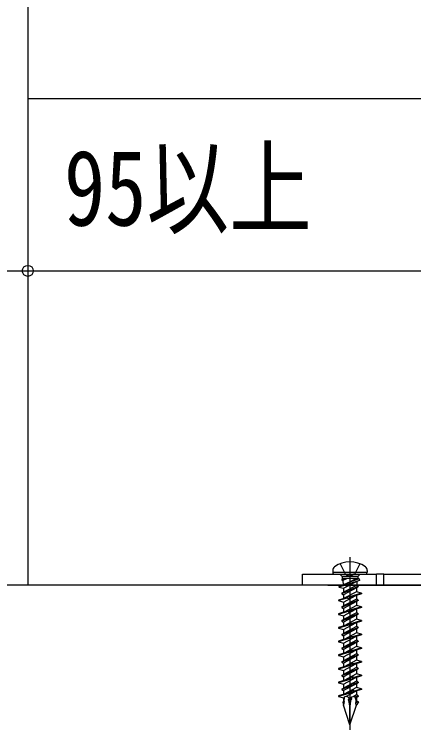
# Model space of a CAD drawing. Units: millimetres, scale not verified. Extents: x -1050 to 1050, y -1566 to 1557.
# Drawn here: x 640 to 732.8, y -1308.1 to -1141.9 of the extents above; entities that cross this region are included whole.
import ezdxf
from ezdxf.enums import TextEntityAlignment as Align

# ---------------------------------------------------------------- set-up
doc = ezdxf.new("R2010")
doc.units = ezdxf.units.MM
doc.header["$LTSCALE"] = 8
for name, color, linetype in [('0-3_YKK_12', 2, 'Continuous'), ('0-4_YKK_13', 4, 'Continuous'), ('0-6_YKK_D', 6, 'Continuous'), ('0-8_YSS_K', 3, 'Continuous')]:
    doc.layers.add(name, color=color, linetype=linetype)
doc.styles.add('ＭＳ ゴシック', font='')
doc.styles.get('ＭＳ ゴシック').set_extended_font_data('MS Gothic')

msp = doc.modelspace()

# ---------------------------------------------------------------- linework, layer by layer
at = {"layer": '0-3_YKK_12'}
for p, q in [((643.117, -1024.47), (643.117, -1192.97)), ((740.513, -1161.47), (643.117, -1161.47)), ((643.117, -1200.97), (643.117, -1274.47))]:
    msp.add_line(p, q, dxfattribs=at)
at = {"layer": '0-4_YKK_13'}
for p, q in [((717.967, -1267.993), (717.967, -1308.066)), ((715.667, -1269.521), (716.822, -1271.858)), ((720.267, -1269.521), (719.112, -1271.858)), ((713.967, -1271.046), (713.967, -1271.47)), ((717.967, -1269.97), (717.967, -1276.47)), ((721.967, -1271.046), (721.967, -1271.47)), ((711.382, -1271.97), (712.796, -1271.97)), ((712.796, -1271.97), (724.101, -1271.97)), ((713.967, -1271.47), (721.967, -1271.47)), ((714.467, -1271.97), (721.467, -1271.97)), ((716.127, -1272.47), (715.627, -1271.97)), ((716.794, -1273.021), (716.1, -1273.315)), ((716.576, -1272.97), (716.102, -1273.176)), ((716.127, -1272.47), (716.127, -1272.97)), ((719.918, -1272.97), (716.127, -1272.97)), ((716.507, -1272.97), (716.296, -1273.064)), ((717.302, -1272.97), (716.323, -1273.443)), ((716.794, -1272.97), (716.794, -1273.021)), ((716.794, -1273.021), (717.022, -1273.106)), ((717.022, -1273.106), (716.962, -1272.97)), ((719.515, -1272.97), (717.071, -1274.143)), ((720.123, -1273.033), (717.276, -1274.062)), ((719.807, -1272.47), (719.807, -1272.97)), ((720.123, -1273.033), (719.89, -1272.97)), ((720.123, -1273.033), (720.207, -1273.436)), ((724.101, -1274.47), (724.101, -1271.97)), ((725.833, -1271.97), (724.101, -1271.97)), ((711.382, -1274.47), (706.967, -1274.47)), ((712.796, -1274.47), (711.382, -1274.47)), ((712.796, -1274.47), (724.101, -1274.47)), ((716.854, -1274.49), (715.415, -1274.942)), ((715.462, -1274.717), (715.415, -1274.942)), ((716.996, -1274.163), (715.462, -1274.717)), ((716.102, -1273.176), (716.1, -1273.315)), ((716.1, -1273.315), (716.323, -1273.443)), ((716.102, -1273.176), (716.296, -1273.064)), ((716.323, -1273.443), (716.389, -1274.382)), ((716.447, -1275.219), (719.46, -1273.671)), ((716.854, -1274.49), (716.996, -1274.163)), ((717.23, -1274.816), (716.854, -1274.49)), ((717.071, -1274.143), (716.996, -1274.163)), ((717.071, -1274.143), (717.23, -1274.816)), ((717.243, -1274.06), (717.236, -1274.813)), ((717.236, -1274.813), (717.585, -1274.261)), ((717.276, -1274.062), (717.243, -1274.06)), ((717.585, -1274.261), (717.276, -1274.062)), ((720.207, -1273.436), (717.585, -1274.261)), ((719.599, -1273.627), (719.532, -1274.592)), ((724.101, -1274.47), (725.833, -1274.47)), ((725.833, -1274.47), (739.967, -1274.47)), ((715.415, -1274.942), (716.447, -1275.219)), ((717.278, -1275.869), (716.067, -1276.376)), ((717.282, -1275.968), (716.067, -1276.476)), ((716.067, -1276.376), (716.467, -1276.145)), ((719.467, -1275.117), (716.467, -1276.707)), ((716.467, -1275.224), (716.467, -1276.145)), ((719.467, -1276.037), (716.618, -1277.548)), ((717.278, -1275.869), (717.663, -1275.511)), ((717.282, -1275.968), (717.278, -1275.869)), ((717.686, -1276.061), (717.282, -1275.968)), ((717.663, -1275.511), (717.686, -1276.061)), ((717.663, -1275.511), (718.065, -1275.54)), ((718.069, -1275.638), (717.686, -1276.061)), ((719.867, -1274.786), (718.065, -1275.54)), ((718.065, -1275.54), (718.069, -1275.638)), ((719.867, -1274.886), (718.069, -1275.638)), ((720.637, -1276.351), (718.13, -1277.097)), ((719.467, -1275.117), (719.467, -1276.037)), ((720.637, -1276.351), (719.467, -1276.037)), ((720.637, -1276.351), (720.637, -1276.501)), ((717.339, -1277.333), (715.297, -1277.941)), ((717.345, -1277.481), (715.297, -1278.091)), ((716.467, -1276.707), (716.467, -1277.592)), ((716.467, -1278.404), (719.317, -1276.894)), ((717.339, -1277.333), (717.724, -1276.961)), ((717.345, -1277.481), (717.339, -1277.333)), ((717.756, -1277.721), (717.345, -1277.481)), ((717.724, -1276.961), (717.756, -1277.721)), ((717.724, -1276.961), (718.13, -1277.097)), ((718.136, -1277.246), (717.756, -1277.721)), ((718.13, -1277.097), (718.136, -1277.246)), ((720.637, -1276.501), (718.136, -1277.246)), ((719.867, -1277.966), (718.196, -1278.665)), ((719.467, -1276.849), (719.467, -1277.735)), ((717.409, -1278.994), (716.067, -1279.556)), ((717.413, -1279.093), (716.067, -1279.656)), ((716.067, -1279.556), (716.467, -1279.325)), ((719.467, -1278.297), (716.467, -1279.887)), ((719.467, -1279.217), (716.618, -1280.728)), ((717.409, -1278.994), (717.794, -1278.622)), ((717.413, -1279.093), (717.409, -1278.994)), ((717.817, -1279.172), (717.413, -1279.093)), ((717.794, -1278.622), (717.817, -1279.172)), ((717.794, -1278.622), (718.196, -1278.665)), ((718.2, -1278.763), (717.817, -1279.172)), ((718.196, -1278.665), (718.2, -1278.763)), ((719.867, -1278.066), (718.2, -1278.763)), ((720.637, -1279.531), (718.262, -1280.238)), ((720.637, -1279.681), (718.268, -1280.386)), ((719.467, -1278.297), (719.467, -1279.217)), ((720.637, -1279.531), (719.467, -1279.217)), ((720.637, -1279.531), (720.637, -1279.681)), ((717.471, -1280.474), (715.297, -1281.121)), ((717.478, -1280.622), (715.297, -1281.271)), ((716.467, -1279.887), (716.467, -1280.772)), ((716.467, -1281.584), (719.317, -1280.074)), ((717.471, -1280.474), (717.855, -1280.072)), ((717.478, -1280.622), (717.471, -1280.474)), ((717.887, -1280.832), (717.478, -1280.622)), ((717.855, -1280.072), (717.887, -1280.832)), ((717.855, -1280.072), (718.262, -1280.238)), ((718.268, -1280.386), (717.887, -1280.832)), ((718.262, -1280.238), (718.268, -1280.386)), ((719.867, -1281.146), (718.327, -1281.79)), ((719.867, -1281.246), (718.331, -1281.889)), ((719.467, -1280.029), (719.467, -1280.915)), ((717.54, -1282.119), (716.067, -1282.736)), ((717.545, -1282.218), (716.067, -1282.836)), ((716.067, -1282.736), (716.467, -1282.505)), ((719.467, -1281.477), (716.467, -1283.067)), ((719.467, -1282.397), (716.618, -1283.908)), ((717.54, -1282.119), (717.925, -1281.733)), ((717.545, -1282.218), (717.54, -1282.119)), ((717.948, -1282.282), (717.545, -1282.218)), ((717.925, -1281.733), (717.948, -1282.282)), ((717.925, -1281.733), (718.327, -1281.79)), ((718.331, -1281.889), (717.948, -1282.282)), ((718.327, -1281.79), (718.331, -1281.889)), ((720.637, -1282.711), (718.394, -1283.379)), ((720.637, -1282.861), (718.4, -1283.527)), ((719.467, -1281.477), (719.467, -1282.397)), ((720.637, -1282.711), (719.467, -1282.397)), ((720.637, -1282.711), (720.637, -1282.861)), ((717.603, -1283.614), (715.297, -1284.301)), ((717.61, -1283.762), (715.297, -1284.451)), ((716.467, -1283.067), (716.467, -1283.952)), ((716.467, -1284.764), (719.317, -1283.254)), ((719.467, -1284.657), (716.467, -1286.247)), ((717.603, -1283.614), (717.985, -1283.183)), ((717.61, -1283.762), (717.603, -1283.614)), ((718.017, -1283.943), (717.61, -1283.762)), ((717.985, -1283.183), (718.017, -1283.943)), ((717.985, -1283.183), (718.394, -1283.379)), ((718.4, -1283.527), (718.017, -1283.943)), ((718.394, -1283.379), (718.4, -1283.527)), ((719.867, -1284.326), (718.459, -1284.915)), ((719.867, -1284.426), (718.463, -1285.014)), ((719.467, -1283.209), (719.467, -1284.095)), ((719.467, -1284.657), (719.467, -1285.577)), ((717.672, -1285.245), (716.067, -1285.916)), ((717.676, -1285.343), (716.067, -1286.016)), ((716.067, -1285.916), (716.467, -1285.685)), ((716.467, -1286.247), (716.467, -1287.132)), ((719.467, -1285.577), (716.618, -1287.088)), ((717.672, -1285.245), (718.055, -1284.843)), ((717.676, -1285.343), (717.672, -1285.245)), ((718.078, -1285.393), (717.676, -1285.343)), ((717.735, -1286.755), (718.116, -1286.293)), ((718.055, -1284.843), (718.078, -1285.393)), ((718.055, -1284.843), (718.459, -1284.915)), ((718.463, -1285.014), (718.078, -1285.393)), ((718.116, -1286.293), (718.148, -1287.054)), ((718.116, -1286.293), (718.526, -1286.519)), ((718.459, -1284.915), (718.463, -1285.014)), ((720.637, -1285.891), (718.526, -1286.519)), ((720.637, -1286.041), (718.532, -1286.668)), ((720.637, -1285.891), (719.467, -1285.577)), ((720.637, -1285.891), (720.637, -1286.041)), ((717.735, -1286.755), (715.297, -1287.481)), ((717.742, -1286.903), (715.297, -1287.631)), ((716.467, -1287.944), (719.317, -1286.434)), ((719.467, -1287.837), (716.467, -1289.427)), ((717.742, -1286.903), (717.735, -1286.755)), ((718.148, -1287.054), (717.742, -1286.903)), ((717.803, -1288.37), (718.186, -1287.954)), ((718.532, -1286.668), (718.148, -1287.054)), ((718.186, -1287.954), (718.209, -1288.504)), ((718.186, -1287.954), (718.59, -1288.04)), ((718.526, -1286.519), (718.532, -1286.668)), ((719.867, -1287.506), (718.59, -1288.04)), ((719.867, -1287.606), (718.594, -1288.139)), ((719.467, -1286.389), (719.467, -1287.275)), ((719.467, -1287.837), (719.467, -1288.757)), ((717.803, -1288.37), (716.067, -1289.096)), ((717.807, -1288.468), (716.067, -1289.196)), ((716.067, -1289.096), (716.467, -1288.865)), ((716.467, -1289.427), (716.467, -1290.312)), ((716.467, -1291.124), (719.317, -1289.614)), ((719.467, -1288.757), (716.618, -1290.268)), ((717.807, -1288.468), (717.803, -1288.37)), ((718.209, -1288.504), (717.807, -1288.468)), ((717.867, -1289.896), (718.247, -1289.404)), ((718.594, -1288.139), (718.209, -1288.504)), ((718.247, -1289.404), (718.279, -1290.164)), ((718.247, -1289.404), (718.658, -1289.66)), ((718.59, -1288.04), (718.594, -1288.139)), ((720.637, -1289.071), (718.658, -1289.66)), ((718.658, -1289.66), (718.664, -1289.808)), ((720.637, -1289.221), (718.664, -1289.808)), ((720.637, -1289.071), (719.467, -1288.757)), ((719.467, -1289.569), (719.467, -1290.455)), ((720.637, -1289.071), (720.637, -1289.221)), ((717.867, -1289.896), (715.297, -1290.661)), ((717.874, -1290.044), (715.297, -1290.811)), ((719.467, -1291.017), (716.467, -1292.607)), ((717.874, -1290.044), (717.867, -1289.896)), ((718.279, -1290.164), (717.874, -1290.044)), ((717.934, -1291.495), (718.317, -1291.065)), ((718.664, -1289.808), (718.279, -1290.164)), ((718.317, -1291.065), (718.34, -1291.614)), ((718.317, -1291.065), (718.721, -1291.165)), ((718.725, -1291.264), (718.34, -1291.614)), ((719.867, -1290.686), (718.721, -1291.165)), ((718.721, -1291.165), (718.725, -1291.264)), ((719.867, -1290.786), (718.725, -1291.264)), ((719.467, -1291.017), (719.467, -1291.937)), ((717.934, -1291.495), (716.067, -1292.276)), ((717.939, -1291.593), (716.067, -1292.376)), ((716.067, -1292.276), (716.467, -1292.045)), ((716.467, -1292.607), (716.467, -1293.492)), ((716.467, -1294.304), (719.317, -1292.794)), ((719.467, -1291.937), (716.618, -1293.448)), ((717.939, -1291.593), (717.934, -1291.495)), ((718.34, -1291.614), (717.939, -1291.593)), ((717.999, -1293.036), (718.378, -1292.515)), ((718.378, -1292.515), (718.41, -1293.275)), ((718.378, -1292.515), (718.79, -1292.801)), ((718.796, -1292.949), (718.41, -1293.275)), ((720.637, -1292.251), (718.79, -1292.801)), ((718.79, -1292.801), (718.796, -1292.949)), ((720.637, -1292.401), (718.796, -1292.949)), ((720.637, -1292.251), (719.467, -1291.937)), ((719.467, -1292.749), (719.467, -1293.635)), ((720.637, -1292.251), (720.637, -1292.401)), ((717.999, -1293.036), (715.297, -1293.841)), ((718.006, -1293.184), (715.297, -1293.991)), ((718.066, -1294.62), (716.067, -1295.456)), ((719.467, -1293.635), (716.467, -1295.225)), ((719.467, -1294.197), (716.467, -1295.787)), ((718.006, -1293.184), (717.999, -1293.036)), ((718.41, -1293.275), (718.006, -1293.184)), ((718.066, -1294.62), (718.448, -1294.175)), ((718.07, -1294.718), (718.066, -1294.62)), ((718.448, -1294.175), (718.471, -1294.725)), ((718.448, -1294.175), (718.853, -1294.29)), ((718.857, -1294.389), (718.471, -1294.725)), ((719.867, -1293.866), (718.853, -1294.29)), ((718.853, -1294.29), (718.857, -1294.389)), ((719.867, -1293.966), (718.857, -1294.389)), ((719.867, -1293.866), (719.467, -1293.635)), ((719.867, -1293.966), (719.467, -1294.197)), ((719.467, -1294.197), (719.467, -1295.117)), ((719.867, -1293.866), (719.867, -1293.966)), ((718.131, -1296.177), (715.297, -1297.021)), ((718.138, -1296.325), (715.297, -1297.171)), ((718.07, -1294.718), (716.067, -1295.556)), ((716.067, -1295.456), (716.467, -1295.225)), ((716.067, -1295.456), (716.067, -1295.556)), ((716.067, -1295.556), (716.467, -1295.787)), ((716.467, -1295.787), (716.467, -1296.672)), ((716.467, -1297.484), (719.317, -1295.974)), ((719.467, -1295.117), (716.618, -1296.628)), ((718.471, -1294.725), (718.07, -1294.718)), ((718.131, -1296.177), (718.508, -1295.626)), ((718.138, -1296.325), (718.131, -1296.177)), ((718.54, -1296.386), (718.138, -1296.325)), ((718.508, -1295.626), (718.54, -1296.386)), ((718.508, -1295.626), (718.922, -1295.942)), ((718.928, -1296.09), (718.54, -1296.386)), ((720.637, -1295.431), (718.922, -1295.942)), ((718.922, -1295.942), (718.928, -1296.09)), ((720.637, -1295.581), (718.928, -1296.09)), ((720.637, -1295.431), (719.467, -1295.117)), ((719.467, -1295.929), (719.467, -1296.815)), ((720.637, -1295.431), (720.637, -1295.581)), ((715.297, -1297.021), (715.297, -1297.171)), ((715.297, -1297.171), (716.467, -1297.484)), ((718.197, -1297.745), (716.067, -1298.636)), ((718.201, -1297.843), (716.067, -1298.736)), ((719.467, -1296.815), (716.467, -1298.405)), ((719.467, -1297.377), (716.467, -1298.967)), ((716.467, -1297.484), (716.467, -1298.405)), ((718.197, -1297.745), (718.578, -1297.286)), ((718.201, -1297.843), (718.197, -1297.745)), ((718.601, -1297.836), (718.201, -1297.843)), ((718.578, -1297.286), (718.601, -1297.836)), ((718.578, -1297.286), (718.984, -1297.415)), ((718.988, -1297.514), (718.601, -1297.836)), ((719.867, -1297.046), (718.984, -1297.415)), ((718.984, -1297.415), (718.988, -1297.514)), ((719.867, -1297.146), (718.988, -1297.514)), ((719.867, -1297.046), (719.467, -1296.815)), ((719.867, -1297.146), (719.467, -1297.377)), ((719.467, -1297.377), (719.467, -1298.297)), ((719.867, -1297.046), (719.867, -1297.146)), ((718.263, -1299.318), (715.297, -1300.201)), ((718.27, -1299.466), (715.297, -1300.351)), ((716.067, -1298.636), (716.467, -1298.405)), ((716.067, -1298.636), (716.067, -1298.736)), ((716.067, -1298.736), (716.467, -1298.967)), ((716.467, -1298.967), (716.467, -1299.852)), ((719.467, -1298.297), (716.618, -1299.808)), ((716.986, -1300.39), (719.317, -1299.154)), ((718.263, -1299.318), (718.639, -1298.736)), ((718.27, -1299.466), (718.263, -1299.318)), ((718.671, -1299.496), (718.27, -1299.466)), ((718.639, -1298.736), (718.671, -1299.496)), ((718.639, -1298.736), (719.054, -1299.082)), ((719.06, -1299.23), (718.671, -1299.496)), ((720.637, -1298.611), (719.054, -1299.082)), ((719.054, -1299.082), (719.06, -1299.23)), ((720.637, -1298.761), (719.06, -1299.23)), ((720.637, -1298.611), (719.467, -1298.297)), ((719.467, -1299.109), (719.467, -1299.995)), ((720.637, -1298.611), (720.637, -1298.761)), ((715.297, -1300.201), (715.297, -1300.351)), ((715.297, -1300.351), (716.467, -1300.664)), ((716.467, -1300.664), (716.692, -1300.545)), ((716.467, -1300.664), (716.467, -1301.585)), ((718.307, -1300.863), (717.662, -1301.124)), ((718.271, -1301.142), (717.703, -1301.441)), ((718.26, -1300.635), (717.772, -1300.894)), ((718.132, -1301.265), (717.817, -1301.432)), ((719.467, -1299.995), (718.683, -1300.41)), ((718.709, -1300.397), (718.701, -1300.407)), ((718.709, -1300.397), (718.724, -1300.402)), ((718.709, -1300.397), (718.709, -1300.405)), ((719.583, -1300.345), (719.087, -1300.546)), ((719.618, -1300.43), (719.107, -1300.7)), ((719.467, -1300.557), (719.253, -1300.67)), ((719.867, -1300.226), (719.467, -1299.995)), ((719.867, -1300.326), (719.467, -1300.557)), ((719.467, -1300.557), (719.467, -1301.477)), ((719.867, -1300.226), (719.583, -1300.345)), ((719.618, -1300.43), (719.867, -1300.326)), ((719.867, -1300.226), (719.867, -1300.326)), ((716.724, -1301.505), (716.327, -1301.666)), ((716.327, -1301.666), (716.467, -1301.585)), ((716.327, -1301.666), (716.42, -1302.119)), ((716.661, -1301.992), (716.42, -1302.119)), ((716.42, -1302.119), (716.467, -1302.147)), ((716.611, -1301.509), (716.467, -1301.585)), ((716.562, -1302.097), (716.467, -1302.147)), ((716.467, -1302.147), (716.467, -1302.354)), ((717.967, -1306.97), (716.467, -1302.354)), ((718.129, -1302.241), (717.821, -1302.351)), ((718.051, -1302.228), (717.891, -1302.313)), ((717.967, -1306.97), (719.467, -1302.354)), ((717.967, -1306.97), (717.967, -1302.354)), ((719.917, -1301.598), (719.254, -1301.836)), ((719.538, -1302.235), (719.319, -1302.336)), ((719.467, -1301.477), (719.327, -1301.552)), ((719.467, -1302.354), (719.396, -1302.3)), ((719.917, -1301.598), (719.467, -1301.477)), ((719.467, -1302.268), (719.467, -1302.354)), ((719.917, -1301.598), (719.538, -1302.235))]:
    msp.add_line(p, q, dxfattribs=at)
for points in [[(706.967, -1274.47), (706.967, -1271.97), (711.382, -1271.97)], [(720.307, -1271.97), (719.807, -1272.47), (716.127, -1272.47)], [(716.822, -1271.858), (717.035, -1271.97), (717.967, -1272.466)], [(719.112, -1271.858), (718.9, -1271.97), (717.967, -1272.466)], [(725.833, -1274.47), (725.833, -1271.97), (739.967, -1271.97)], [(719.867, -1274.786), (719.467, -1274.555), (716.467, -1276.145)], [(716.067, -1276.376), (716.067, -1276.476), (716.467, -1276.707)], [(719.867, -1274.786), (719.867, -1274.886), (719.467, -1275.117)], [(715.297, -1277.941), (715.297, -1278.091), (716.467, -1278.404), (716.467, -1279.325)], [(719.867, -1277.966), (719.467, -1277.735), (716.467, -1279.325)], [(719.867, -1277.966), (719.867, -1278.066), (719.467, -1278.297)], [(716.067, -1279.556), (716.067, -1279.656), (716.467, -1279.887)], [(715.297, -1281.121), (715.297, -1281.271), (716.467, -1281.584), (716.467, -1282.505)], [(719.867, -1281.146), (719.467, -1280.915), (716.467, -1282.505)], [(719.867, -1281.146), (719.867, -1281.246), (719.467, -1281.477)], [(716.067, -1282.736), (716.067, -1282.836), (716.467, -1283.067)], [(715.297, -1284.301), (715.297, -1284.451), (716.467, -1284.764), (716.467, -1285.685)], [(719.867, -1284.326), (719.467, -1284.095), (716.467, -1285.685)], [(719.867, -1284.326), (719.867, -1284.426), (719.467, -1284.657)], [(716.067, -1285.916), (716.067, -1286.016), (716.467, -1286.247)], [(715.297, -1287.481), (715.297, -1287.631), (716.467, -1287.944), (716.467, -1288.865)], [(719.867, -1287.506), (719.467, -1287.275), (716.467, -1288.865)], [(719.867, -1287.506), (719.867, -1287.606), (719.467, -1287.837)], [(716.067, -1289.096), (716.067, -1289.196), (716.467, -1289.427)], [(715.297, -1290.661), (715.297, -1290.811), (716.467, -1291.124), (716.467, -1292.045)], [(719.867, -1290.686), (719.467, -1290.455), (716.467, -1292.045)], [(719.867, -1290.686), (719.867, -1290.786), (719.467, -1291.017)], [(716.067, -1292.276), (716.067, -1292.376), (716.467, -1292.607)], [(715.297, -1293.841), (715.297, -1293.991), (716.467, -1294.304), (716.467, -1295.225)], [(716.467, -1302.354), (716.562, -1302.097), (716.661, -1301.992), (716.724, -1301.505), (716.618, -1301.505), (716.692, -1300.545), (716.728, -1300.445)], [(717.967, -1302.354), (717.821, -1302.351), (717.891, -1302.313), (717.817, -1301.432), (717.703, -1301.441), (717.662, -1301.124), (717.772, -1300.894), (717.757, -1300.723)], [(718.197, -1300.7), (718.307, -1300.863), (718.271, -1301.142), (718.132, -1301.265), (718.051, -1302.228), (718.129, -1302.241), (717.967, -1302.354)], [(719.124, -1300.419), (719.087, -1300.546), (719.107, -1300.7), (719.253, -1300.67), (719.327, -1301.552), (719.254, -1301.836), (719.319, -1302.336)]]:
    msp.add_lwpolyline(points, dxfattribs=at)
for centre, radius, start, end in [((717.967, -1275.17), 6.1, 53.96812, 126.03188), ((714.967, -1271.046), 1, 126.03188, 180), ((720.967, -1271.046), 1, 0, 53.96812), ((714.467, -1271.47), 0.5, 180, 270), ((721.467, -1271.47), 0.5, 270, 0), ((717.047, -1301.308), 0.92, 39.4857, 110.30746), ((718.887, -1301.308), 0.92, 75.06978, 138.64729)]:
    msp.add_arc(centre, radius, start, end, dxfattribs=at)
at = {"layer": '0-6_YKK_D'}
for p, q in [((643.117, -1164.47), (643.117, -1202.47)), ((643.117, -1164.47), (643.117, -1202.47)), ((543.117, -1201.47), (643.117, -1201.47)), ((643.117, -1201.47), (739.217, -1201.47))]:
    msp.add_line(p, q, dxfattribs=at)
msp.add_circle((643.117, -1201.47), 1.275, dxfattribs=at)
msp.add_circle((643.117, -1201.47), 1.275, dxfattribs=at)
at = {"layer": '0-8_YSS_K'}
msp.add_line((928.956, -1274.47), (83.117, -1274.47), dxfattribs=at)

# ---------------------------------------------------------------- texts
at = {"layer": '0-6_YKK_D', "style": 'ＭＳ ゴシック', "width": 0.8}
msp.add_text(' 95以上', height=17.6, dxfattribs=at).set_placement((641.945, -1196.244), align=Align.BOTTOM_LEFT)

doc.saveas('drawing.dxf')
